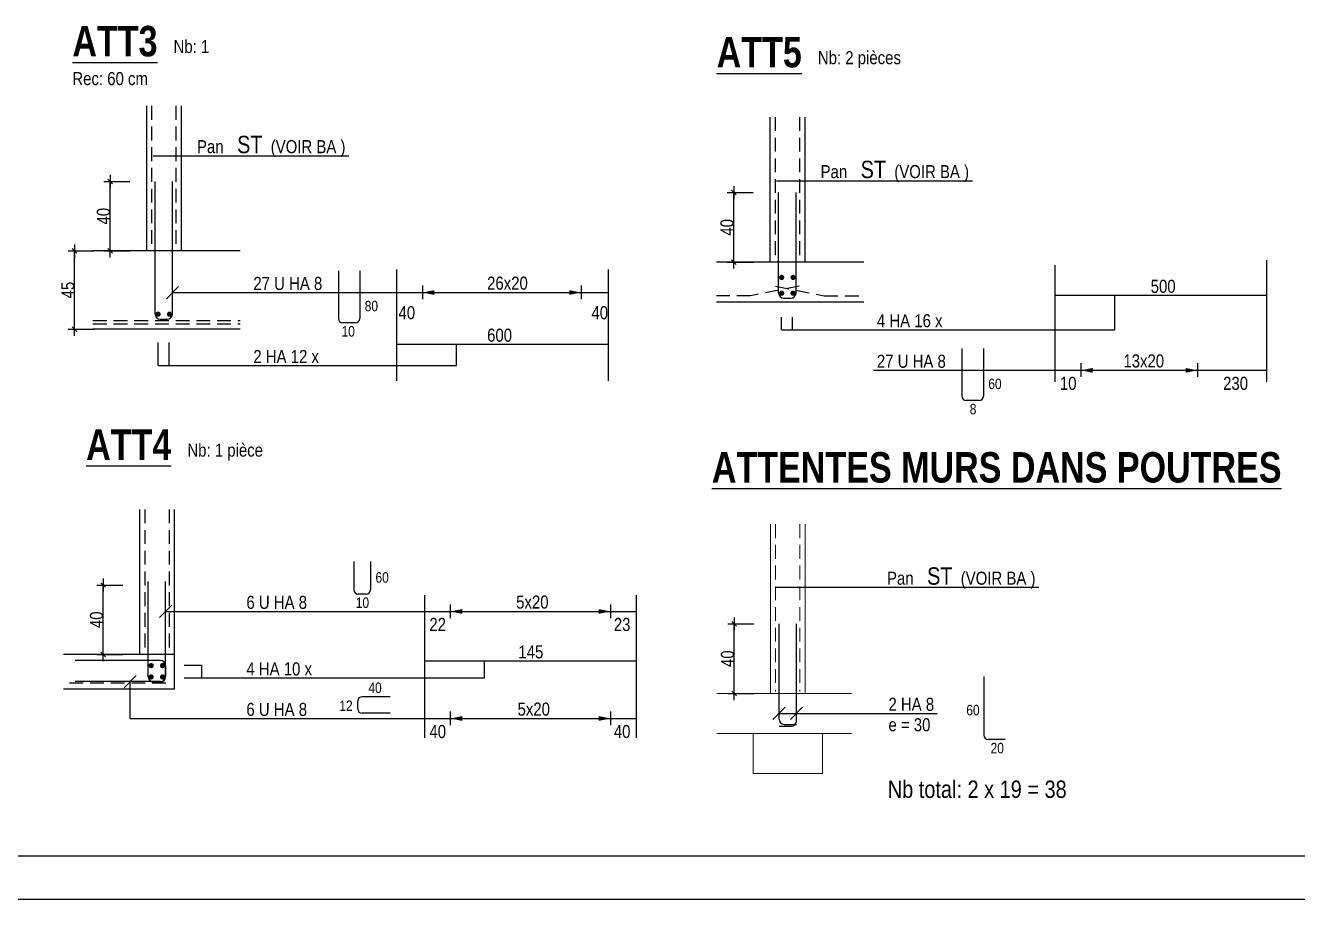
# Model space of a CAD drawing. Header units: millimetres. Extents: x 12045 to 47376, y -21493 to -16931.
# Drawn here: x 14552 to 16014, y -21424 to -20418 of the extents above; entities that cross this region are included whole.
import ezdxf
from ezdxf.enums import TextEntityAlignment as Align

# ---------------------------------------------------------------- set-up
doc = ezdxf.new("R2010")
doc.units = ezdxf.units.MM
doc.linetypes.add('CACHE2', pattern=[4.7625, 3.175, -1.5875])
for name, color, linetype in [('01-Cad  2', 1, 'Continuous'), ('01_cote_gen', 4, 'Continuous'), ('01_linteaux', 2, 'Continuous'), ('01_texte', 230, 'Continuous'), ('AA_COTES', 2, 'Continuous')]:
    doc.layers.add(name, color=color, linetype=linetype)
doc.layers.add('01_sem', color=42, linetype='Continuous', lineweight=15)
doc.styles.add('STYLE2', font='ARIALN.TTF')
doc.styles.add('Titre', font='ariblk.ttf')
doc.dimstyles.new('JB25', dxfattribs={"dimscale": 0.1, "dimtxt": 150, "dimasz": 15, "dimexe": 0.1, "dimexo": 0.1, "dimgap": 0.09, "dimtad": 1, "dimdec": 1, "dimlfac": 0.5, "dimdsep": 46, "dimtxsty": 'STYLE2', "dimblk1": 'BOND_G', "dimblk2": 'BOND_D', "dimsah": 1, "dimcen": 1.5, "dimdle": 0.01, "dimse1": 1, "dimse2": 1, "dimclrd": 4, "dimclre": 2, "dimclrt": 6, "dimazin": 2, "dimtfac": 2.333333, "dimtdec": 1, "dimtix": 1, "dimtmove": 2, "dimatfit": 3, "dimldrblk": 'BOND_G', "dimfxl": 1, "dimtolj": 1, "dimtzin": 0, "dimarcsym": 0})

# ---------------------------------------------------------------- blocks, each defined once
blk = doc.blocks.new('BOND_G')
at = {"layer": 'AA_COTES', "color": 0}
for p, q in [((0, -5), (0, 15)), ((5, 0), (-5, 0)), ((1.77, 1.77), (-1.77, -1.77))]:
    blk.add_line(p, q, dxfattribs=at)
blk = doc.blocks.new('BOND_D')
at = {"layer": 'AA_COTES', "color": 0}
for p, q in [((5, 0), (-5, 0)), ((-1.77, -1.77), (1.77, 1.77)), ((0, 5), (0, -15))]:
    blk.add_line(p, q, dxfattribs=at)
blk = doc.blocks.new('*D2601')
at = {"layer": '01_cote_gen', "color": 4, "lineweight": -2, "ltscale": 0.5, "transparency": 16777216}
blk.add_line((15366.7, -21185.1), (15366.7, -21108.1), dxfattribs=at)
at = {"layer": 'Defpoints', "color": 0, "ltscale": 0.5, "transparency": 16777216}
for p in [(15366.7, -21106.6), (15418.3, -21106.6), (15400.4, -21186.6)]:
    blk.add_point(p, dxfattribs=at)
at = {"layer": '01_cote_gen', "color": 4, "lineweight": -2, "ltscale": 0.5, "transparency": 16777216, "xscale": 1.5, "yscale": 1.5, "zscale": 1.5}
for name, p, rotation in [('BOND_D', (15366.7, -21106.6), 90), ('BOND_G', (15366.7, -21186.6), 270)]:
    blk.add_blockref(name, p, dxfattribs=dict(at, rotation=rotation))
at = {"layer": '01_cote_gen', "color": 6, "ltscale": 0.5, "transparency": 16777216, "insert": (15359, -21146.6), "char_height": 15, "attachment_point": 5, "rotation": 90, "style": 'STYLE2'}
blk.add_mtext('\\A1;40', dxfattribs=at)
blk = doc.blocks.new('*D2602')
at = {"layer": '01_cote_gen', "color": 4, "lineweight": -2, "ltscale": 0.5, "transparency": 16777216}
blk.add_line((14649.1, -20676), (14649.1, -20599), dxfattribs=at)
at = {"layer": 'Defpoints', "color": 0, "ltscale": 0.5, "transparency": 16777216}
for p in [(14649.1, -20597.5), (14700.7, -20597.5), (14682.8, -20677.5)]:
    blk.add_point(p, dxfattribs=at)
at = {"layer": '01_cote_gen', "color": 4, "lineweight": -2, "ltscale": 0.5, "transparency": 16777216, "xscale": 1.5, "yscale": 1.5, "zscale": 1.5}
for name, p, rotation in [('BOND_D', (14649.1, -20597.5), 90), ('BOND_G', (14649.1, -20677.5), 270)]:
    blk.add_blockref(name, p, dxfattribs=dict(at, rotation=rotation))
at = {"layer": '01_cote_gen', "color": 6, "ltscale": 0.5, "transparency": 16777216, "insert": (14641.4, -20637.5), "char_height": 15, "attachment_point": 5, "rotation": 90, "style": 'STYLE2'}
blk.add_mtext('\\A1;40', dxfattribs=at)
blk = doc.blocks.new('*D2603')
at = {"layer": '01_cote_gen', "color": 4, "lineweight": -2, "ltscale": 0.5, "transparency": 16777216}
blk.add_line((14608.1, -20766), (14608.1, -20679), dxfattribs=at)
at = {"layer": 'Defpoints', "color": 0, "ltscale": 0.5, "transparency": 16777216}
for p in [(14608.1, -20677.5), (14798.7, -20677.5), (14798.7, -20767.5)]:
    blk.add_point(p, dxfattribs=at)
at = {"layer": '01_cote_gen', "color": 4, "lineweight": -2, "ltscale": 0.5, "transparency": 16777216, "xscale": 1.5, "yscale": 1.5, "zscale": 1.5}
for name, p, rotation in [('BOND_D', (14608.1, -20677.5), 90), ('BOND_G', (14608.1, -20767.5), 270)]:
    blk.add_blockref(name, p, dxfattribs=dict(at, rotation=rotation))
at = {"layer": '01_cote_gen', "color": 6, "ltscale": 0.5, "transparency": 16777216, "insert": (14600.4, -20722.5), "char_height": 15, "attachment_point": 5, "rotation": 90, "style": 'STYLE2'}
blk.add_mtext('\\A1;45', dxfattribs=at)
blk = doc.blocks.new('*D2608')
at = {"layer": '01_cote_gen', "color": 4, "lineweight": -2, "ltscale": 0.5, "transparency": 16777216}
blk.add_line((15366.1, -20688.8), (15366.1, -20611.8), dxfattribs=at)
at = {"layer": 'Defpoints', "color": 0, "ltscale": 0.5, "transparency": 16777216}
for p in [(15366.1, -20610.3), (15417.8, -20610.3), (15399.9, -20690.3)]:
    blk.add_point(p, dxfattribs=at)
at = {"layer": '01_cote_gen', "color": 4, "lineweight": -2, "ltscale": 0.5, "transparency": 16777216, "xscale": 1.5, "yscale": 1.5, "zscale": 1.5}
for name, p, rotation in [('BOND_D', (15366.1, -20610.3), 90), ('BOND_G', (15366.1, -20690.3), 270)]:
    blk.add_blockref(name, p, dxfattribs=dict(at, rotation=rotation))
at = {"layer": '01_cote_gen', "color": 6, "ltscale": 0.5, "transparency": 16777216, "insert": (15358.5, -20650.3), "char_height": 15, "attachment_point": 5, "rotation": 90, "style": 'STYLE2'}
blk.add_mtext('\\A1;40', dxfattribs=at)
blk = doc.blocks.new('*D2609')
at = {"layer": '01_cote_gen', "color": 4, "lineweight": -2, "ltscale": 0.5, "transparency": 16777216}
blk.add_line((14641.1, -21140.3), (14641.1, -21063.3), dxfattribs=at)
at = {"layer": 'Defpoints', "color": 0, "ltscale": 0.5, "transparency": 16777216}
for p in [(14641.1, -21061.8), (14692.7, -21061.8), (14674.8, -21141.8)]:
    blk.add_point(p, dxfattribs=at)
at = {"layer": '01_cote_gen', "color": 4, "lineweight": -2, "ltscale": 0.5, "transparency": 16777216, "xscale": 1.5, "yscale": 1.5, "zscale": 1.5}
for name, p, rotation in [('BOND_D', (14641.1, -21061.8), 90), ('BOND_G', (14641.1, -21141.8), 270)]:
    blk.add_blockref(name, p, dxfattribs=dict(at, rotation=rotation))
at = {"layer": '01_cote_gen', "color": 6, "ltscale": 0.5, "transparency": 16777216, "insert": (14633.4, -21101.8), "char_height": 15, "attachment_point": 5, "rotation": 90, "style": 'STYLE2'}
blk.add_mtext('\\A1;40', dxfattribs=at)

msp = doc.modelspace()

# ---------------------------------------------------------------- linework, layer by layer
at = {"layer": '01-Cad  2'}
for p, q in [((18545.06, -21373.64), (13095.48, -21373.64)), ((18595.06, -21423.64), (13095.48, -21423.64))]:
    msp.add_line(p, q, dxfattribs=at)
at = {"layer": '01_linteaux', "linetype": 'Continuous'}
for p, q in [((14690.71, -20510.61), (14690.71, -20677.48)), ((14730.71, -20510.61), (14730.71, -20677.48)), ((15407.77, -20523.42), (15407.77, -20690.29)), ((15447.77, -20523.42), (15447.77, -20690.29)), ((14798.71, -20677.48), (14629.21, -20677.48)), ((15515.77, -20690.29), (15346.27, -20690.29)), ((14911.49, -20700.42), (14911.49, -20755.15)), ((14936.1, -20700.42), (14936.1, -20755.15)), ((15735.48, -20728.4), (15978.96, -20728.4)), ((15515.77, -20736.29), (15346.27, -20736.29)), ((14798.71, -20767.48), (14629.21, -20767.48)), ((14931.1, -20760.15), (14916.49, -20760.15)), ((14978.42, -20784.6), (15221.9, -20784.6)), ((15628.55, -20789.9), (15628.55, -20844.63)), ((15653.17, -20789.9), (15653.17, -20844.63)), ((15648.17, -20849.63), (15633.55, -20849.63)), ((14682.74, -20974.88), (14682.74, -21141.76)), ((14722.74, -20974.88), (14722.74, -21181.76)), ((14929.4, -21034.84), (14929.4, -21067.33)), ((14948.45, -21034.84), (14948.45, -21067.33)), ((14943.45, -21072.33), (14934.4, -21072.33)), ((14722.74, -21141.76), (14595.49, -21141.76)), ((15010.45, -21148.93), (15253.93, -21148.93)), ((15653.71, -21167.04), (15653.71, -21234.63)), ((14722.74, -21181.76), (14595.49, -21181.76)), ((14933.72, -21204.34), (14933.72, -21195.29)), ((14971.2, -21190.29), (14938.72, -21190.29)), ((14971.2, -21209.34), (14938.72, -21209.34)), ((15678.32, -21239.63), (15658.71, -21239.63))]:
    msp.add_line(p, q, dxfattribs=at)
at = {"layer": '01_linteaux', "linetype": 'CACHE2', "ltscale": 5}
for p, q in [((14696.71, -20510.61), (14696.71, -20675.35)), ((14724.71, -20510.61), (14724.71, -20675.35)), ((15413.77, -20523.42), (15413.77, -20688.16)), ((15441.77, -20523.42), (15441.77, -20688.16)), ((15441.48, -20717.98), (15385.44, -20729.18)), ((15414.06, -20717.98), (15470.1, -20729.18)), ((15385.44, -20729.18), (15346.27, -20729.18)), ((15470.1, -20729.18), (15515.54, -20729.18)), ((14629.21, -20757.48), (14798.71, -20757.48)), ((14629.21, -20761.48), (14798.71, -20761.48)), ((14688.74, -20974.88), (14688.74, -21139.62)), ((14716.74, -20974.88), (14716.74, -21139.62)), ((14713.24, -21174.65), (14595.49, -21174.65))]:
    msp.add_line(p, q, dxfattribs=at)
at = {"layer": '01_linteaux', "linetype": 'Continuous'}
for centre, start, end in [((14916.49, -20755.15), 180, 270), ((14931.1, -20755.15), 270, 0), ((15633.55, -20844.63), 180, 270), ((15648.17, -20844.63), 270, 0), ((14934.4, -21067.33), 180, 270), ((14943.45, -21067.33), 270, 0), ((14938.72, -21195.29), 90, 180), ((14938.72, -21204.34), 180, 270), ((15658.71, -21234.63), 180, 270)]:
    msp.add_arc(centre, 5, start, end, dxfattribs=at)
at = {"layer": '01_sem', "color": 2, "lineweight": 0, "ltscale": 7}
for p, q in [((15408.28, -20991.9), (15408.28, -21186.57)), ((15448.28, -20991.9), (15448.28, -21186.57)), ((15501.55, -21186.57), (15346.78, -21186.57)), ((15468.28, -21232.57), (15346.78, -21232.57)), ((15388.28, -21278.13), (15388.28, -21232.57)), ((15501.55, -21232.57), (15468.28, -21232.57)), ((15468.28, -21278.13), (15468.28, -21232.57)), ((15388.28, -21278.72), (15388.28, -21278.13)), ((15428.28, -21278.72), (15388.28, -21278.72)), ((15388.28, -21278.72), (15468.28, -21278.72)), ((15468.28, -21278.72), (15468.28, -21278.13))]:
    msp.add_line(p, q, dxfattribs=at)
at = {"layer": '01_sem', "color": 2, "linetype": 'CACHE2', "lineweight": 0, "ltscale": 5}
for p, q in [((15414.28, -20991.9), (15414.28, -21184.44)), ((15442.28, -20991.9), (15442.28, -21184.44))]:
    msp.add_line(p, q, dxfattribs=at)
at = {"layer": '01_texte'}
for p, q in [((14923.49, -20568.41), (14698.39, -20568.41)), ((15640.55, -20597.13), (15415.45, -20597.13)), ((15421.16, -20768.22), (15421.16, -20753.63)), ((15433.79, -20768.22), (15433.79, -20753.63)), ((14704.1, -20809.41), (14704.1, -20782.66)), ((14716.73, -20809.41), (14716.73, -20782.66)), ((15716.96, -21064.81), (15414.28, -21064.81))]:
    msp.add_line(p, q, dxfattribs=at)
at = {"layer": '01_texte', "ltscale": 30}
for p, q in [((14700.71, -20749.95), (14700.71, -20597.48)), ((14720.71, -20749.95), (14720.71, -20597.48)), ((15417.77, -20725.82), (15417.77, -20610.29)), ((15437.77, -20725.82), (15437.77, -20610.29)), ((14978.42, -20698.66), (14978.42, -20826.86)), ((15221.9, -20698.66), (15221.9, -20826.86)), ((15735.48, -20693.75), (15735.48, -20827.92)), ((15978.96, -20687.98), (15978.96, -20827.92)), ((14713.64, -20732.41), (14727.78, -20718.27)), ((14720.71, -20725.34), (15221.9, -20725.34)), ((15008.13, -20717.28), (15008.13, -20732.92)), ((15190.81, -20717.28), (15190.81, -20732.92)), ((15735.48, -20728.4), (15735.48, -20827.92)), ((15804.49, -20768.22), (15804.49, -20728.4)), ((15978.96, -20728.4), (15978.96, -20827.92)), ((15423.77, -20731.82), (15431.77, -20731.82)), ((14706.71, -20755.95), (14714.71, -20755.95)), ((15421.16, -20768.22), (15804.49, -20768.22)), ((14978.42, -20784.6), (14978.42, -20826.86)), ((15047.43, -20809.41), (15047.43, -20784.6)), ((15221.9, -20784.6), (15221.9, -20826.86)), ((14704.1, -20809.41), (15047.43, -20809.41)), ((15526.82, -20814.82), (15978.96, -20814.82)), ((15765.19, -20806.76), (15765.19, -20822.4)), ((15899.5, -20806.76), (15899.5, -20822.4)), ((14692.74, -21167.29), (14692.74, -21057.76)), ((14712.74, -21167.29), (14712.74, -21057.76)), ((15010.45, -21073.41), (15010.45, -21237.57)), ((15253.93, -21073.41), (15253.93, -21237.57)), ((14705.67, -21099.27), (14719.81, -21085.13)), ((14712.74, -21092.2), (15253.93, -21092.2)), ((15040.16, -21084.14), (15040.16, -21099.78)), ((15224.47, -21084.14), (15224.47, -21099.78)), ((15418.28, -21216.14), (15418.28, -21106.57)), ((15438.28, -21218.14), (15438.28, -21106.57)), ((14706.74, -21148.61), (14608.74, -21148.61)), ((15010.45, -21148.93), (15010.45, -21237.57)), ((15079.46, -21168.74), (15079.46, -21148.93)), ((15253.93, -21148.93), (15253.93, -21237.57)), ((14664.98, -21179.9), (14679.12, -21165.75)), ((14712.74, -21154.61), (14712.74, -21166.82)), ((14734.26, -21153.85), (14754.26, -21153.85)), ((14754.26, -21153.85), (14754.26, -21168.74)), ((14706.74, -21172.82), (14608.74, -21172.82)), ((14672.05, -21215.35), (14672.05, -21172.82)), ((14698.74, -21173.29), (14706.74, -21173.29)), ((14734.26, -21168.74), (15079.46, -21168.74)), ((15040.16, -21207.29), (15040.16, -21222.93)), ((15224.47, -21207.29), (15224.47, -21222.93)), ((15411.21, -21216.53), (15425.35, -21202.39)), ((15418.28, -21209.46), (15599.96, -21209.46)), ((15431.21, -21216.53), (15445.35, -21202.39)), ((14672.05, -21215.35), (15253.93, -21215.35)), ((15418.28, -21224.14), (15432.28, -21224.14)), ((15424.28, -21222.14), (15438.28, -21222.14))]:
    msp.add_line(p, q, dxfattribs=at)
at = {"layer": '01_texte', "ltscale": 30, "const_width": 3, "flags": 128}
for points in [[(15422.71, -20707.92, 1), (15419.71, -20707.92, 1)], [(15432.83, -20707.92, -1), (15435.83, -20707.92, -1)], [(15422.71, -20726.12, 1), (15419.71, -20726.12, 1)], [(15432.83, -20726.12, -1), (15435.83, -20726.12, -1)], [(14705.64, -20750.25, 1), (14702.64, -20750.25, 1)], [(14715.77, -20750.25, -1), (14718.77, -20750.25, -1)], [(14697.67, -21154.49, 1), (14694.67, -21154.49, 1)], [(14707.8, -21154.49, -1), (14710.8, -21154.49, -1)], [(14697.67, -21167.59, 1), (14694.67, -21167.59, 1)], [(14707.8, -21167.59, -1), (14710.8, -21167.59, -1)]]:
    msp.add_lwpolyline(points, format="xyb", close=True, dxfattribs=at)
at = {"layer": '01_texte', "ltscale": 30}
for centre, start, end in [((15423.77, -20725.82), 180, 270), ((15431.77, -20725.82), 270, 0), ((14706.71, -20749.95), 180, 270), ((14714.71, -20749.95), 270, 0), ((14706.74, -21154.61), 0, 90), ((14698.74, -21167.29), 180, 270), ((14706.74, -21166.82), 270, 0), ((14706.74, -21167.29), 270, 0), ((15424.28, -21216.14), 180, 270), ((15432.28, -21218.14), 270, 0)]:
    msp.add_arc(centre, 6, start, end, dxfattribs=at)
for points in [[(15008.13, -20725.34), (15021.95, -20722.59), (15021.95, -20725.34)], [(15008.13, -20725.34), (15021.95, -20728.09), (15021.95, -20725.34)], [(15190.81, -20725.34), (15176.98, -20722.59), (15176.98, -20725.34)], [(15190.81, -20725.34), (15176.98, -20728.09), (15176.98, -20725.34)], [(15765.19, -20814.82), (15779.01, -20812.07), (15779.01, -20814.82)], [(15765.19, -20814.82), (15779.01, -20817.58), (15779.01, -20814.82)], [(15899.5, -20814.82), (15885.68, -20812.07), (15885.68, -20814.82)], [(15899.5, -20814.82), (15885.68, -20817.58), (15885.68, -20814.82)], [(15040.16, -21092.2), (15053.98, -21089.44), (15053.98, -21092.2)], [(15040.16, -21092.2), (15053.98, -21094.95), (15053.98, -21092.2)], [(15224.47, -21092.2), (15210.65, -21089.44), (15210.65, -21092.2)], [(15224.47, -21092.2), (15210.65, -21094.95), (15210.65, -21092.2)], [(15040.16, -21215.35), (15053.98, -21212.59), (15053.98, -21215.35)], [(15040.16, -21215.35), (15053.98, -21218.1), (15053.98, -21215.35)], [(15224.47, -21215.35), (15210.65, -21212.59), (15210.65, -21215.35)], [(15224.47, -21215.35), (15210.65, -21218.1), (15210.65, -21215.35)]]:
    msp.add_solid(points, dxfattribs=at)

# ---------------------------------------------------------------- texts
at = {"layer": '01_texte', "style": 'Titre', "width": 0.7}
for s, p in [('%%UATT3', (14605.58, -20464.1)), ('%%UATT5', (15346.48, -20476.9)), ('%%UATT4', (14621.45, -20928.37)), ('%%UATTENTES MURS DANS POUTRES', (15340.99, -20954.42))]:
    msp.add_text(s, height=35, dxfattribs=at).set_placement(p, align=Align.BOTTOM_LEFT)
at = {"layer": '01_texte', "style": 'STYLE2'}
for s, height, p in [('Nb: 1', 15, (14721.97, -20449.86)), ('Nb: 2 pièces', 15, (15462.88, -20462.66)), ('Rec: 60 cm', 15, (14605.58, -20486.7)), (' Pan  ', 15, (14744.14, -20565.03)), ('ST ', 20, (14794.99, -20565.03)), ('(VOIR BA )', 15, (14833.71, -20565.03)), (' Pan  ', 15, (15461.2, -20593.74)), ('ST ', 20, (15512.05, -20593.74)), ('(VOIR BA )', 15, (15550.77, -20593.74)), ('27 U HA 8', 15, (14813.69, -20722.38)), ('26x20', 15, (15082.51, -20722.04)), ('500', 15, (15845.59, -20725.65)), ('80', 12, (14941.8, -20746.9)), ('40', 15, (14980.64, -20755.99)), ('40', 15, (15202.49, -20755.99)), ('4 HA 16 x', 15, (15530.75, -20765.26)), ('10', 12, (14915.14, -20775.95)), ('600', 15, (15082.51, -20781.89)), ('2 HA 12 x', 15, (14813.69, -20806.46)), ('27 U HA 8', 15, (15530.75, -20811.87)), ('13x20', 15, (15814.23, -20811.52)), ('60', 12, (15658.86, -20836.39)), ('10', 15, (15741.18, -20837.29)), ('230', 15, (15928.87, -20837.29)), ('8', 12, (15637.51, -20865.43)), ('Nb: 1 pièce', 15, (14737.84, -20914.13)), ('60', 12, (14954.14, -21059.08)), (' Pan  ', 15, (15537.61, -21061.42)), ('ST ', 20, (15588.46, -21061.42)), ('(VOIR BA )', 15, (15627.18, -21061.42)), ('6 U HA 8', 15, (14805.72, -21089.24)), ('10', 12, (14931.52, -21088.12)), ('5x20', 15, (15115.9, -21088.9)), ('22', 15, (15016.15, -21114.67)), ('23', 15, (15228.23, -21114.67)), ('145', 15, (15118.45, -21146.18)), ('4 HA 10 x', 15, (14805.72, -21165.79)), ('40', 12, (14945.99, -21186.02)), ('12', 12, (14912.58, -21206.66)), ('5x20', 15, (15117.52, -21212.05)), ('2 HA 8', 15, (15544.05, -21206.51)), ('6 U HA 8', 15, (14805.72, -21212.39)), ('60', 12, (15633.58, -21211.68)), ('40', 15, (15016.15, -21237.82)), ('40', 15, (15228.23, -21237.82)), ('e = 30', 15, (15544.05, -21230.05)), ('20', 12, (15661.49, -21255.43)), ('Nb total: 2 x 19 = 38', 20, (15543.27, -21306.73))]:
    msp.add_text(s, height=height, dxfattribs=at).set_placement(p)

# ---------------------------------------------------------------- dimensions: what is measured, and where the dimension line sits
at = {"layer": '01_cote_gen', "ltscale": 0.5}
for base, p1, p2, picture, middle in [((14649.09, -20597.48), (14682.82, -20677.48), (14700.71, -20597.48), '*D2602', (14641.42, -20637.48)), ((15366.15, -20610.29), (15399.88, -20690.29), (15417.77, -20610.29), '*D2608', (15358.48, -20650.29)), ((14608.08, -20677.48), (14798.71, -20767.48), (14798.71, -20677.48), '*D2603', (14600.44, -20722.48)), ((14641.12, -21061.76), (14674.85, -21141.76), (14692.74, -21061.76), '*D2609', (14633.45, -21101.76)), ((15366.66, -21106.57), (15400.39, -21186.57), (15418.28, -21106.57), '*D2601', (15358.99, -21146.57))]:
    dim = msp.add_linear_dim(base=base, p1=p1, p2=p2, angle=90, dimstyle='JB25', dxfattribs=at)
    dim.commit()
    dim.dimension.update_dxf_attribs({"geometry": picture, "text_midpoint": middle})

doc.saveas('drawing.dxf')
